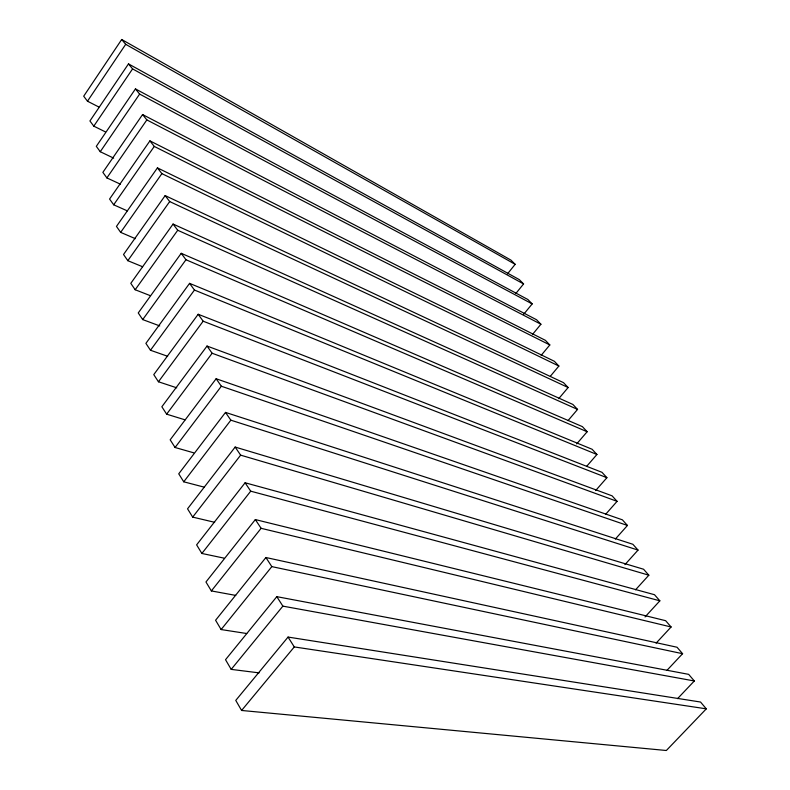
<?xml version="1.0" encoding="UTF-8"?>
<svg xmlns="http://www.w3.org/2000/svg" width="790" height="790" viewBox="0 0 790 790"><rect width="100%" height="100%" fill="white"/><g stroke="black" fill="none" stroke-linecap="round" stroke-linejoin="round"><path stroke-width="1.19" d="M507.496 273.844L515.149 264.334L510.982 260.137L121.69 39.5L83.701 96.202L87.483 101.209L98.809 106.986M87.483 101.209L125.699 44.319L121.69 39.5M515.84 293.495L523.582 283.946L519.356 279.65L128.484 63.891L89.932 120.959L93.793 126.143L105.208 131.792M93.793 126.143L132.572 68.888L128.484 63.891M523.75 314.203L532.174 303.913L527.868 299.509L135.446 88.905L96.311 146.338L100.251 151.71L113.661 158.128M100.251 151.71L139.623 94.079L135.446 88.905M532.401 334.575L540.913 324.246L536.548 319.733L142.585 114.55L102.868 172.358L106.887 177.918L120.396 184.169M106.887 177.918L146.851 119.912L142.585 114.55M541.199 355.322L549.82 344.954L545.376 340.322L149.912 140.867L109.583 199.041L113.681 204.798L127.299 210.861M113.681 204.798L154.267 146.427L149.912 140.867M550.373 376.218L558.886 366.047L554.383 361.297L157.427 167.875L116.466 226.414L120.663 232.369L135.347 238.669M120.663 232.369L161.881 173.632L157.427 167.875M558.727 398.674L568.129 387.535L563.546 382.676L165.15 195.594L123.536 254.499L127.822 260.68L142.625 266.753M127.822 260.68L169.692 201.569L165.15 195.594M568.03 420.606L577.549 409.427L572.888 404.45L173.069 224.064L130.794 283.334L135.169 289.742L150.09 295.579M135.169 289.742L177.72 230.265L173.069 224.064M576.7 443.901L587.148 431.745L582.408 426.64L181.216 253.314L138.25 312.949L142.714 319.585L159.738 325.915M142.714 319.585L185.966 259.742L181.216 253.314M586.595 466.416L596.934 454.497L592.105 449.263L189.58 283.363L145.903 343.364L150.475 350.247L167.628 356.28M150.475 350.247L194.449 290.049L189.58 283.363M595.63 490.58L606.908 477.693L602 472.321L198.181 314.272L153.774 374.628L158.444 381.768L176.733 387.811M158.444 381.768L203.158 321.204L198.181 314.272M605.663 514.28L617.079 501.344L612.082 495.834L207.029 346.05L161.861 406.761L166.641 414.167L185.077 419.855M166.641 414.167L212.125 353.249L207.029 346.05M615.341 539.066L627.448 525.469L622.372 519.82L216.134 378.746L170.176 439.813L175.074 447.496L193.649 452.798M175.074 447.496L221.348 386.231L627.448 525.469M624.939 564.633L638.034 550.087L632.869 544.28L225.506 412.41L178.738 473.822L183.744 481.801L204.511 487.233M183.744 481.801L230.848 420.181L638.034 550.087M635.565 589.794L648.837 575.199L643.574 569.235L235.153 447.061L187.546 508.819L192.681 517.104L214.633 522.299M192.681 517.104L240.634 455.149L648.837 575.199M645.055 616.941L659.857 600.825L654.495 594.712L245.097 482.769L196.621 544.863L201.875 553.464L224.005 558.125M201.875 553.464L250.707 491.173L659.857 600.825M656.105 643.149L671.105 626.983L665.654 620.703L255.338 519.573L205.963 581.983L211.355 590.93L235.726 595.403M211.355 590.93L261.105 528.312L671.105 626.983M666.879 670.443L682.59 653.695L677.04 647.247L265.904 557.513L215.591 620.249L221.121 629.551L246.727 633.521M221.121 629.551L271.819 566.618L682.59 653.695M677.553 698.656L694.321 680.97L688.663 674.354L276.806 596.657L225.525 659.699L231.194 669.377L259.09 672.873M231.194 669.377L282.869 606.137L694.321 680.97M288.054 637.066L235.766 700.404L241.592 710.467L666.345 750.5L706.3 708.837L700.533 702.034L288.054 637.066L294.285 646.931L706.3 708.837M241.592 710.467L294.285 646.931M212.125 353.249L617.079 501.344M203.158 321.204L606.908 477.693M194.449 290.049L596.934 454.497M185.966 259.742L587.148 431.745M177.72 230.265L577.549 409.427M169.692 201.569L568.129 387.535M161.881 173.632L558.886 366.047M154.267 146.427L549.82 344.954M146.851 119.912L540.913 324.246M139.623 94.079L532.174 303.913M132.572 68.888L523.582 283.946M125.699 44.319L515.149 264.334M216.134 378.746L221.348 386.231M225.506 412.41L230.848 420.181M235.153 447.061L240.634 455.149M245.097 482.769L250.707 491.173M255.338 519.573L261.105 528.312M265.904 557.513L271.819 566.618M276.806 596.657L282.869 606.137"/></g></svg>
